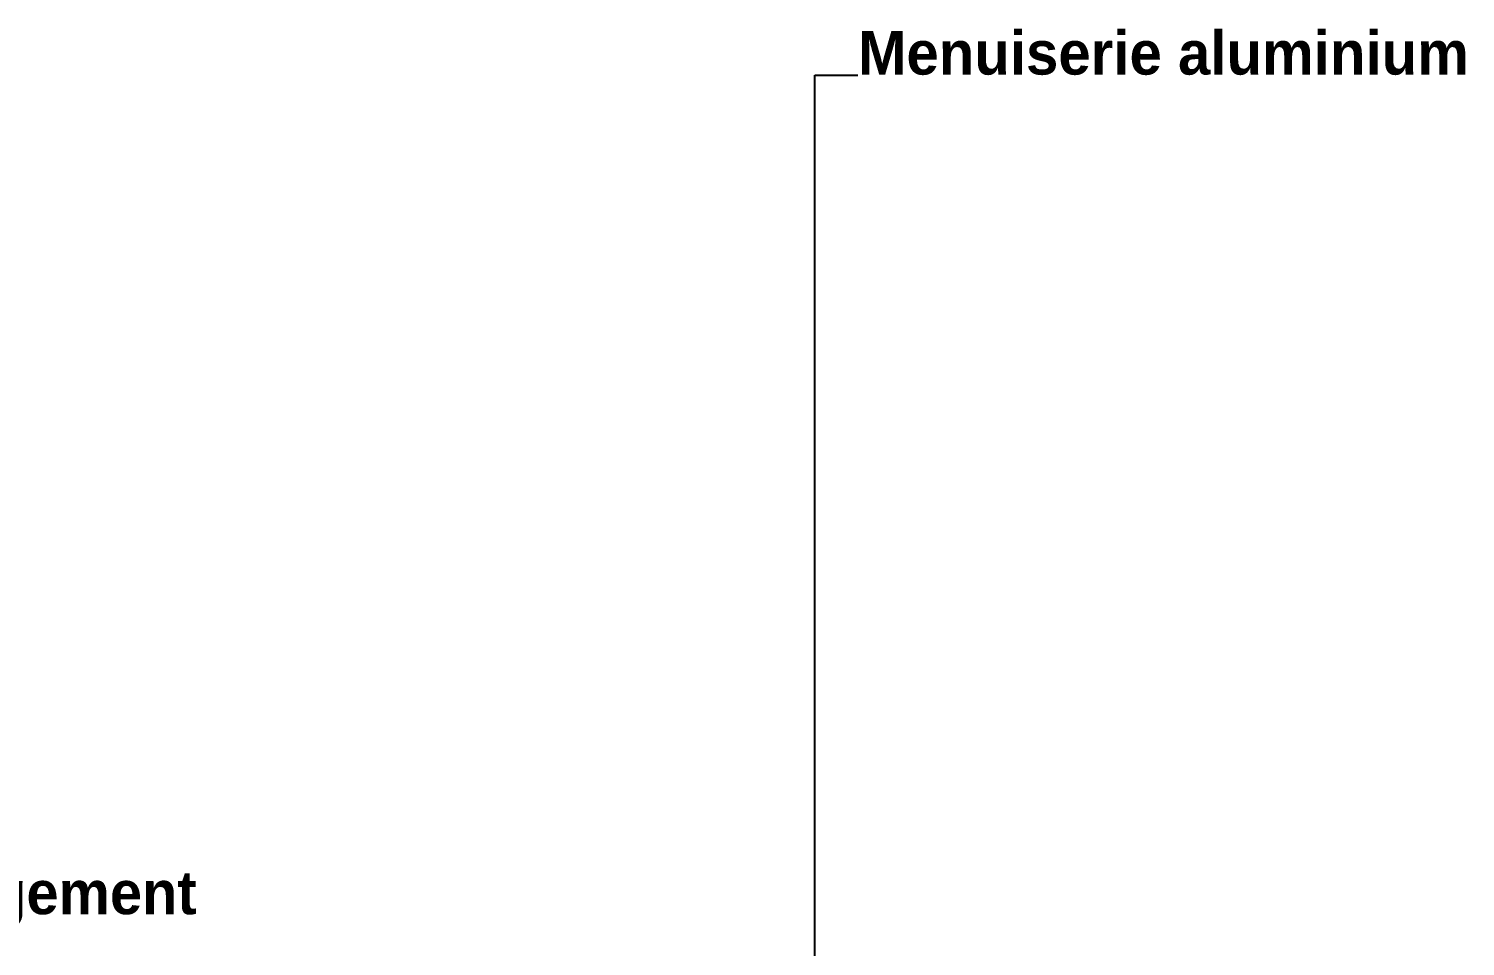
# Model space of a CAD drawing. Header units: millimetres. Extents: x 365175 to 2667127, y -330297 to -162108.
# Drawn here: x 2209547 to 2226171, y -313524 to -302912 of the extents above; entities that cross this region are included whole.
import ezdxf

# ---------------------------------------------------------------- set-up
doc = ezdxf.new("R2010")
doc.units = ezdxf.units.MM
doc.header["$MEASUREMENT"] = 0
doc.layers.add('Cotations - Altitudes & Niveaux', color=7, linetype='Continuous')
doc.styles.add('STYLE_GENERE_5', font='')
doc.styles.get('STYLE_GENERE_5').set_extended_font_data('Agency FB', bold=True)
doc.dimstyles.new('STYLE_GENERE__6', dxfattribs={"dimtxt": 0.18, "dimasz": 114, "dimexe": 0.18, "dimexo": 0.0625, "dimgap": 0, "dimtad": 0, "dimtih": 1, "dimtoh": 1, "dimdec": 4, "dimzin": 0, "dimdsep": 46, "dimcen": 0.09, "dimadec": 0, "dimazin": 0, "dimtfac": 1, "dimtdec": 4, "dimtmove": 0, "dimatfit": 3, "dimldrblk": 'ARROWHEAD_16', "dimfxl": 0, "dimtolj": 1, "dimtzin": 0, "dimarcsym": 0})

# ---------------------------------------------------------------- blocks, each defined once
blk = doc.blocks.new('ARROWHEAD_16')
at = {"linetype": 'Continuous', "lineweight": 0}
blk.add_hatch(color=0, dxfattribs=at).paths.add_polyline_path([(-0.9093, 0.525), (0, 0), (-0.9093, -0.525)])
at = {"color": 0, "linetype": 'Continuous', "lineweight": 0}
blk.add_line((0, 0), (-1, 0), dxfattribs=at)

msp = doc.modelspace()

# ---------------------------------------------------------------- texts
at = {"layer": 'Cotations - Altitudes & Niveaux', "color": 14, "linetype": 'Continuous', "lineweight": 5, "true_color": 0x990000, "attachment_point": 7, "style": 'STYLE_GENERE_5'}
for s, insert, char_height in [('\\A1;{\\pql;\\fAgency FB|b1|i0|c0|p34;M\\fAgency FB|b1|i0|c0|p34;enuiserie aluminium}', (2219143.213, -303449.711), 503.40135), ('\\A1;{\\pql;\\fAgency FB|b1|i0|c0|p34;Quai de chargement}', (2205061.459, -313307.091), 500)]:
    msp.add_mtext(s, dxfattribs=dict(at, insert=insert, char_height=char_height))

# ---------------------------------------------------------------- leaders
at = {"layer": 'Cotations - Altitudes & Niveaux', "color": 7, "linetype": 'Continuous', "lineweight": 5, "annotation_type": 0, "has_hookline": 1, "hookline_direction": 0, "text_width": 4807.986}
msp.add_leader([(2218643.213, -323723.962), (2218643.213, -303449.711), (2219143.213, -303449.711)], dimstyle='STYLE_GENERE__6', dxfattribs=at)

doc.saveas('drawing.dxf')
